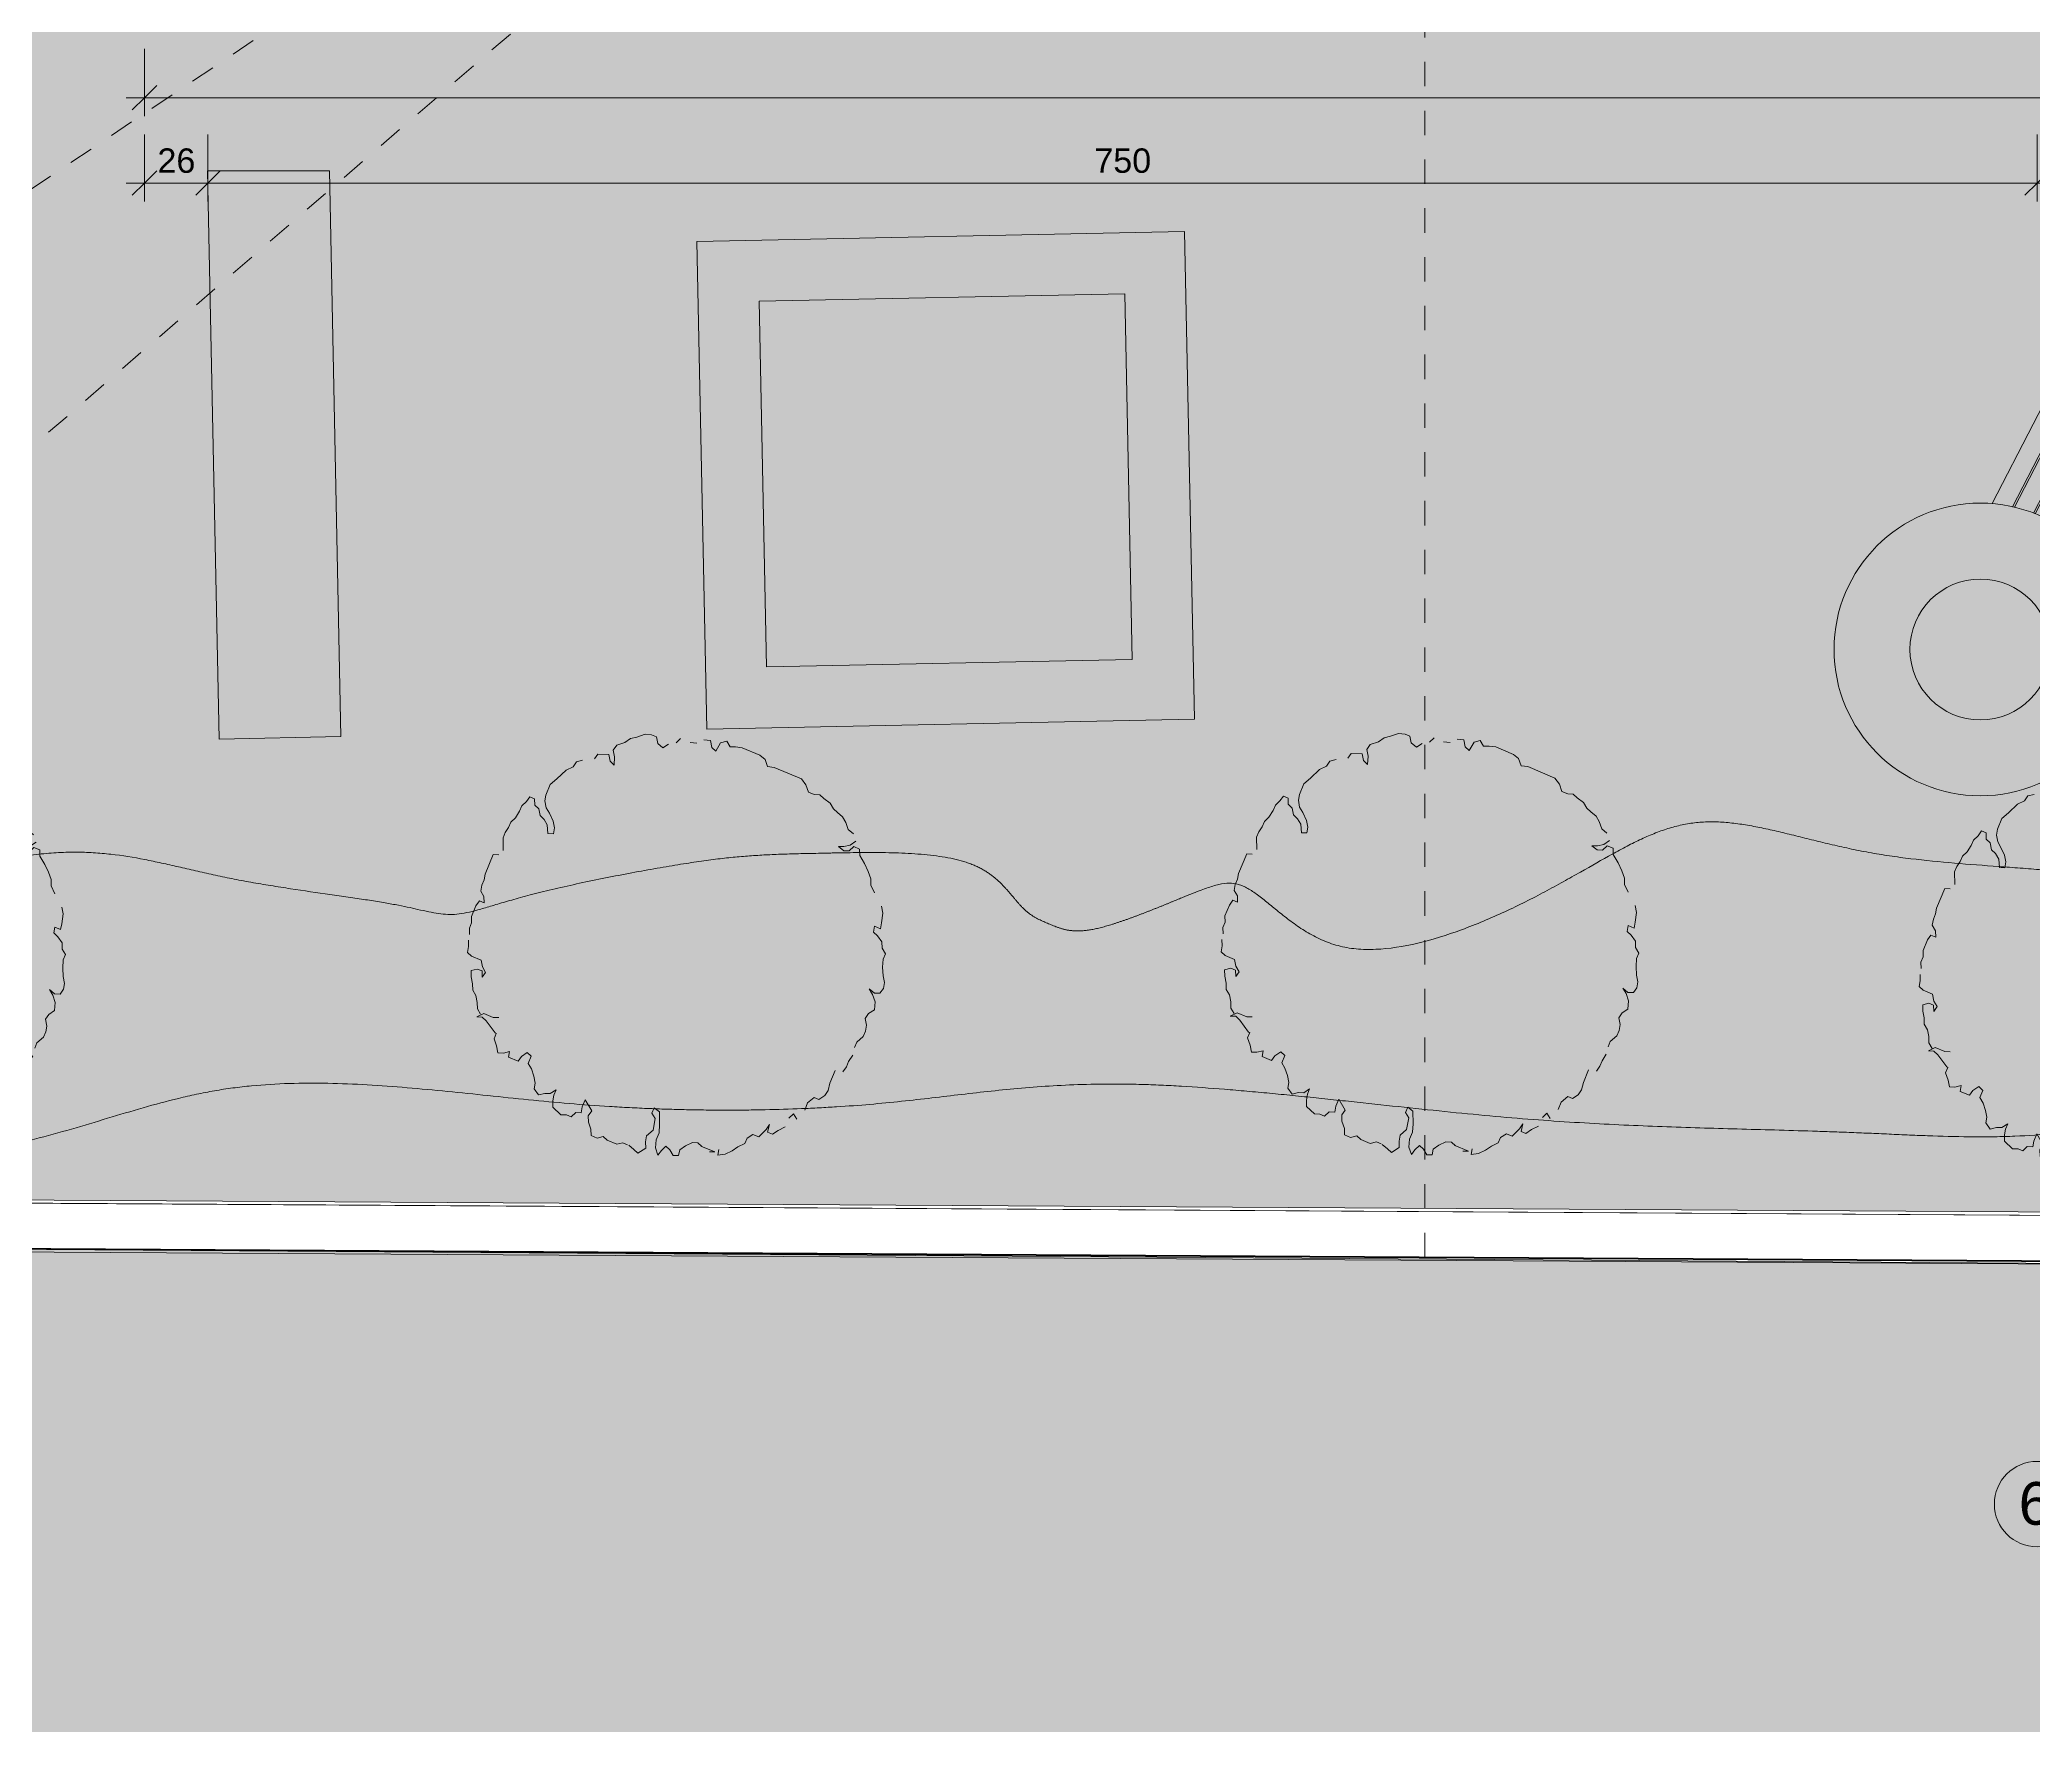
# Model space of a CAD drawing. Header units: metres. Extents: x -2.6 to 53.4, y 58.8 to 100.4.
# Drawn here: x 7.23 to 15.4, y 58.84 to 65.78 of the extents above; entities that cross this region are included whole.
import ezdxf

# ---------------------------------------------------------------- set-up
doc = ezdxf.new("R2010")
doc.units = ezdxf.units.M
doc.linetypes.add('Verdeckt', pattern=[0.003, 0.002, -0.001])
doc.linetypes.add('Verdeckt Unten', pattern=[0.005, 0.003, -0.002])
for name, color, linetype, lineweight in [('A-DETL-GENF', 92, 'Continuous', 13), ('A-DETL-GENF_', 92, 'Continuous', 13), ('A-DETL-HDLN', 90, 'Verdeckt', 5), ('A_2D', 7, 'Continuous', 13), ('A_Baeume', 92, 'Continuous', 13), ('A_Bemassung-50_', 4, 'Continuous', 9), ('A_Bemassung_', 4, 'Continuous', 9), ('A_Beschriftung_', 7, 'Continuous', 9), ('A_Decken', 8, 'Continuous', 13), ('A_Grundstuecksgrenze', 5, 'Continuous', 70), ('A_Moebel', 6, 'Continuous', 13), ('A_Raeume_', 7, 'Continuous', 5), ('A_Waende', 7, 'Continuous', 13)]:
    doc.layers.add(name, color=color, linetype=linetype, lineweight=lineweight)
doc.styles.add('Arial_1', font='arial.ttf', dxfattribs={"height": 0.175})
doc.styles.add('Arial_5', font='arial.ttf', dxfattribs={"height": 0.1})
doc.dimstyles.new('WGA-Bemaßung', dxfattribs={"dimscale": 0.3048, "dimtxt": 0.102026, "dimasz": 0.328084, "dimexe": 0.246063, "dimexo": 0.0625, "dimgap": 0.04101, "dimtad": 1, "dimdec": 1, "dimlfac": 100, "dimrnd": 0.5, "dimdsep": 46, "dimtxsty": 'Arial_5', "dimblk1": 'OBLIQUE', "dimblk2": 'OBLIQUE', "dimsah": 1, "dimcen": 0.09, "dimdle": 0.246063, "dimazin": 2, "dimtfac": 1, "dimtdec": 4, "dimtix": 1, "dimtmove": 0, "dimatfit": 3, "dimfxl": 0.656168, "dimfxlon": 1, "dimtvp": 1, "dimtolj": 1, "dimtzin": 0, "dimarcsym": 2})

# ---------------------------------------------------------------- blocks, each defined once
blk = doc.blocks.new('Bepf_Baum - Japanischer Ahorn - 3_0 Meter-V11-263_PP_00EG_BT1')
at = {"layer": 'A_Baeume'}
for p, q in [((-0.2476, 0.8226), (-0.2213, 0.8305)), ((-0.2213, 0.8305), (-0.2056, 0.8068)), ((-0.1845, 0.7989), (-0.1793, 0.8384)), ((-0.1793, 0.8384), (-0.1582, 0.8542)), ((-0.1582, 0.8542), (-0.1372, 0.8384)), ((-0.1372, 0.8384), (-0.1162, 0.8463)), ((-0.1162, 0.8463), (-0.0899, 0.8542)), ((-0.0899, 0.8542), (-0.011, 0.8542)), ((-0.011, 0.8542), (0.0152, 0.8463)), ((0.0152, 0.8463), (0.0363, 0.8226)), ((0.0363, 0.8226), (0.0626, 0.8305)), ((0.0626, 0.8305), (0.1835, 0.8305)), ((0.1835, 0.8305), (0.2098, 0.8147)), ((-0.5052, 0.7278), (-0.4789, 0.7515)), ((-0.4789, 0.7515), (-0.4527, 0.7594)), ((-0.4527, 0.7594), (-0.4316, 0.7594)), ((-0.4316, 0.7594), (-0.4159, 0.7357)), ((-0.4159, 0.7357), (-0.3896, 0.7278)), ((-0.3896, 0.7278), (-0.3738, 0.7515)), ((-0.3475, 0.7673), (-0.337, 0.791)), ((-0.2949, 0.791), (-0.2687, 0.7989)), ((-0.2056, 0.8068), (-0.1845, 0.7989)), ((0.2098, 0.8147), (0.2308, 0.791)), ((0.2308, 0.791), (0.2571, 0.791)), ((0.2571, 0.791), (0.2781, 0.7989)), ((0.2781, 0.7989), (0.2991, 0.791)), ((0.2991, 0.791), (0.3307, 0.7831)), ((0.3307, 0.7831), (0.3517, 0.7673)), ((0.3517, 0.7673), (0.3727, 0.7594)), ((0.3727, 0.7594), (0.399, 0.7515)), ((0.399, 0.7515), (0.4201, 0.7357)), ((0.4201, 0.7357), (0.4411, 0.712)), ((-0.5736, 0.6409), (-0.5683, 0.6646)), ((-0.5683, 0.6646), (-0.542, 0.6883)), ((-0.5683, 0.6646), (-0.542, 0.6883)), ((-0.542, 0.6883), (-0.5263, 0.712)), ((-0.5263, 0.712), (-0.5052, 0.7278)), ((0.4411, 0.712), (0.4674, 0.7041)), ((0.4726, 0.6567), (0.4516, 0.6409)), ((0.4884, 0.6804), (0.4726, 0.6567)), ((0.4779, 0.633), (0.4884, 0.6567)), ((0.4884, 0.6567), (0.5147, 0.6567)), ((0.5147, 0.6567), (0.5252, 0.633)), ((-0.6314, 0.5777), (-0.6262, 0.6014)), ((-0.6262, 0.6014), (-0.5841, 0.6172)), ((-0.5841, 0.6172), (-0.5683, 0.5935)), ((-0.5578, 0.6172), (-0.5736, 0.6409)), ((-0.5683, 0.5935), (-0.5473, 0.5856)), ((-0.5473, 0.5856), (-0.5578, 0.6172)), ((0.4516, 0.6409), (0.4306, 0.633)), ((0.4306, 0.633), (0.4569, 0.6251)), ((0.4569, 0.6251), (0.4779, 0.633)), ((0.5252, 0.633), (0.5568, 0.6093)), ((0.5568, 0.6093), (0.583, 0.5856)), ((0.583, 0.5856), (0.6041, 0.5619)), ((-0.7418, 0.4434), (-0.7208, 0.4908)), ((-0.7208, 0.4908), (-0.6998, 0.5145)), ((-0.6998, 0.5145), (-0.6945, 0.5382)), ((-0.6945, 0.5382), (-0.6735, 0.554)), ((0.6041, 0.5619), (0.6146, 0.5382)), ((0.6146, 0.5382), (0.6409, 0.5145)), ((-0.7576, 0.4118), (-0.7418, 0.4434)), ((-0.7576, 0.3644), (-0.7576, 0.4118)), ((0.6882, 0.475), (0.704, 0.4513)), ((0.704, 0.4513), (0.7145, 0.4118)), ((0.7145, 0.4118), (0.7197, 0.3881)), ((-0.8207, 0.3091), (-0.8154, 0.3328)), ((-0.8154, 0.3328), (-0.7944, 0.3328)), ((-0.7944, 0.3328), (-0.7839, 0.3091)), ((-0.7523, 0.3407), (-0.7576, 0.3644)), ((-0.7366, 0.317), (-0.7523, 0.3407)), ((0.6934, 0.3881), (0.6987, 0.3644)), ((0.7197, 0.3881), (0.6934, 0.3881)), ((0.6987, 0.3644), (0.7197, 0.3565)), ((0.7197, 0.3565), (0.746, 0.3407)), ((0.746, 0.3407), (0.7565, 0.317)), ((-0.8365, 0.2301), (-0.8312, 0.2617)), ((-0.8312, 0.2854), (-0.8207, 0.3091)), ((-0.8312, 0.2617), (-0.8312, 0.2854)), ((-0.7839, 0.3091), (-0.7628, 0.3012)), ((-0.7628, 0.3012), (-0.7471, 0.2775)), ((-0.7471, 0.2775), (-0.726, 0.2696)), ((-0.7155, 0.3012), (-0.7366, 0.317)), ((-0.726, 0.2696), (-0.705, 0.2538)), ((-0.6892, 0.2775), (-0.7155, 0.3012)), ((-0.705, 0.2538), (-0.6892, 0.2222)), ((-0.6735, 0.2538), (-0.6892, 0.2775)), ((-0.6682, 0.2301), (-0.6735, 0.2538)), ((0.7565, 0.317), (0.7776, 0.3012)), ((0.7776, 0.3012), (0.7776, 0.2775)), ((0.7776, 0.2775), (0.7881, 0.2459)), ((0.7881, 0.2459), (0.8039, 0.2143)), ((-0.8522, 0.159), (-0.847, 0.1827)), ((-0.847, 0.2064), (-0.8365, 0.2301)), ((-0.847, 0.1827), (-0.847, 0.2064)), ((-0.6892, 0.2222), (-0.6682, 0.2301)), ((0.8039, 0.2143), (0.8196, 0.1906)), ((0.8196, 0.1906), (0.8249, 0.1669)), ((0.8249, 0.1669), (0.8196, 0.1432)), ((-0.8522, 0.1353), (-0.8522, 0.159)), ((-0.8312, 0.0879), (-0.8522, 0.1353)), ((0.7723, 0.1432), (0.7933, 0.1274)), ((0.7986, 0.1353), (0.7723, 0.1432)), ((0.7933, 0.1274), (0.8144, 0.1037)), ((0.8196, 0.1432), (0.7986, 0.1353)), ((0.8144, 0.1037), (0.8249, 0.0721)), ((-0.8627, 0.0563), (-0.8417, 0.0642)), ((-0.8627, -0.0306), (-0.8627, 0.0563)), ((0.8091, 0.0484), (0.8039, 0.0247)), ((0.8039, 0.0247), (0.8196, 0.001)), ((0.8249, 0.0721), (0.8091, 0.0484)), ((0.8196, 0.001), (0.8249, -0.0227)), ((-0.8575, -0.0543), (-0.8627, -0.0306)), ((-0.8575, -0.078), (-0.8575, -0.0543)), ((-0.8522, -0.1017), (-0.8575, -0.078)), ((0.8249, -0.0464), (0.8091, -0.078)), ((0.8091, -0.078), (0.8091, -0.1017)), ((0.8249, -0.0227), (0.8249, -0.0464)), ((-0.8312, -0.1175), (-0.8522, -0.1017)), ((-0.847, -0.1649), (-0.8417, -0.1412)), ((-0.8417, -0.1412), (-0.8207, -0.1412)), ((-0.8207, -0.1412), (-0.8312, -0.1175)), ((0.8144, -0.1333), (0.8091, -0.1649)), ((-0.847, -0.2123), (-0.847, -0.1649)), ((-0.8365, -0.236), (-0.847, -0.2123)), ((-0.8365, -0.2597), (-0.8365, -0.236)), ((0.7723, -0.2202), (0.7723, -0.2755)), ((0.8091, -0.1886), (0.8039, -0.2123)), ((0.8091, -0.1649), (0.8091, -0.1886)), ((-0.8259, -0.2834), (-0.8365, -0.2597)), ((-0.8102, -0.3308), (-0.8207, -0.3071)), ((0.7723, -0.2755), (0.7776, -0.3071)), ((0.7776, -0.3071), (0.7723, -0.3308)), ((-0.8049, -0.3545), (-0.8102, -0.3308)), ((-0.7839, -0.3624), (-0.8049, -0.3545)), ((-0.7418, -0.3624), (-0.7839, -0.3624)), ((-0.7628, -0.4177), (-0.7418, -0.4019)), ((-0.726, -0.3861), (-0.7418, -0.3624)), ((-0.7418, -0.4019), (-0.7208, -0.4019)), ((-0.705, -0.4019), (-0.726, -0.3861)), ((-0.7208, -0.4019), (-0.7103, -0.4256)), ((-0.7103, -0.4256), (-0.705, -0.4019)), ((0.7355, -0.3545), (0.7197, -0.3861)), ((0.7197, -0.3861), (0.7197, -0.4177)), ((0.7565, -0.3545), (0.7355, -0.3545)), ((0.7723, -0.3308), (0.7565, -0.3545)), ((-0.7523, -0.4414), (-0.7628, -0.4177)), ((-0.7366, -0.4651), (-0.7523, -0.4414)), ((-0.726, -0.4888), (-0.7366, -0.4651)), ((-0.705, -0.5046), (-0.726, -0.4888)), ((0.6829, -0.4493), (0.6724, -0.473)), ((0.704, -0.4651), (0.6829, -0.4493)), ((-0.6892, -0.5283), (-0.705, -0.5046)), ((-0.6787, -0.552), (-0.6892, -0.5283)), ((-0.6577, -0.5678), (-0.6787, -0.552)), ((-0.6682, -0.5836), (-0.6472, -0.5599)), ((-0.6472, -0.5599), (-0.6051, -0.5599)), ((-0.6051, -0.5599), (-0.5841, -0.552)), ((0.6041, -0.552), (0.5883, -0.5915)), ((0.6093, -0.5283), (0.6041, -0.552)), ((0.6146, -0.5599), (0.6093, -0.5283)), ((0.6356, -0.5599), (0.6146, -0.5599)), ((0.6514, -0.5362), (0.6356, -0.5599)), ((0.6724, -0.5125), (0.6514, -0.5362)), ((-0.6472, -0.5757), (-0.6682, -0.5836)), ((-0.6262, -0.5836), (-0.6472, -0.5757)), ((-0.5736, -0.6152), (-0.6262, -0.5836)), ((-0.5683, -0.6152), (-0.5736, -0.6152)), ((-0.5683, -0.6389), (-0.5683, -0.6152)), ((-0.5473, -0.6626), (-0.5683, -0.6389)), ((-0.4211, -0.6389), (-0.4369, -0.6626)), ((-0.4001, -0.6468), (-0.4211, -0.6389)), ((-0.4001, -0.6784), (-0.4001, -0.6468)), ((0.1467, -0.6468), (0.1467, -0.6705)), ((0.173, -0.6547), (0.1467, -0.6468)), ((0.5462, -0.6389), (0.5252, -0.6626)), ((0.562, -0.5915), (0.5462, -0.6152)), ((0.5462, -0.6152), (0.5462, -0.6389)), ((0.5883, -0.5915), (0.562, -0.5915)), ((-0.5315, -0.6863), (-0.5473, -0.6626)), ((-0.5105, -0.6784), (-0.5315, -0.6863)), ((-0.4895, -0.6626), (-0.5105, -0.6784)), ((-0.4842, -0.6863), (-0.4895, -0.6626)), ((-0.4421, -0.6863), (-0.4842, -0.6863)), ((-0.4369, -0.6626), (-0.4421, -0.6863)), ((-0.3791, -0.6942), (-0.4001, -0.6784)), ((-0.358, -0.7179), (-0.3791, -0.6942)), ((-0.3423, -0.7416), (-0.358, -0.7179)), ((-0.2529, -0.7337), (-0.2687, -0.7574)), ((-0.2529, -0.7574), (-0.2529, -0.7337)), ((-0.1267, -0.7258), (-0.1267, -0.7574)), ((-0.0846, -0.7574), (-0.1267, -0.7258)), ((0.1467, -0.6705), (0.1677, -0.6863)), ((0.1782, -0.7337), (0.1625, -0.7653)), ((0.1677, -0.6863), (0.1782, -0.7337)), ((0.194, -0.7021), (0.173, -0.6547)), ((0.2045, -0.7337), (0.194, -0.7021)), ((0.2045, -0.7653), (0.2045, -0.7337)), ((0.3465, -0.7179), (0.3254, -0.7416)), ((0.3675, -0.71), (0.3465, -0.7179)), ((0.3885, -0.7179), (0.3675, -0.71)), ((0.3833, -0.7179), (0.4464, -0.7179)), ((0.4464, -0.7179), (0.4253, -0.7258)), ((0.4621, -0.7258), (0.4569, -0.7021)), ((0.4884, -0.71), (0.4621, -0.7258)), ((0.5094, -0.6863), (0.4884, -0.71)), ((0.5252, -0.6626), (0.5094, -0.6863)), ((-0.337, -0.7653), (-0.3423, -0.7416)), ((-0.3107, -0.7811), (-0.337, -0.7653)), ((-0.2897, -0.7653), (-0.3107, -0.7811)), ((-0.2687, -0.7574), (-0.2897, -0.7653)), ((-0.2476, -0.7811), (-0.2529, -0.7574)), ((-0.2371, -0.8048), (-0.2476, -0.7811)), ((-0.1951, -0.8206), (-0.2371, -0.8048)), ((-0.174, -0.8127), (-0.1951, -0.8206)), ((-0.153, -0.8127), (-0.174, -0.8127)), ((-0.1425, -0.789), (-0.153, -0.8127)), ((-0.1214, -0.7811), (-0.1425, -0.789)), ((-0.1267, -0.7574), (-0.1214, -0.7811)), ((-0.0899, -0.7811), (-0.0846, -0.7574)), ((-0.0794, -0.8048), (-0.0899, -0.7811)), ((-0.0584, -0.8285), (-0.0794, -0.8048)), ((0.1782, -0.8127), (0.1572, -0.8443)), ((0.1625, -0.7653), (0.1677, -0.789)), ((0.1677, -0.789), (0.1782, -0.8127)), ((0.215, -0.7969), (0.2045, -0.7653)), ((0.2361, -0.8206), (0.215, -0.7969)), ((0.2413, -0.7969), (0.2361, -0.8206)), ((0.2518, -0.7732), (0.2413, -0.7969)), ((0.2729, -0.7811), (0.2518, -0.7732)), ((0.2939, -0.7969), (0.2729, -0.7811)), ((0.3149, -0.789), (0.2939, -0.7969)), ((0.3254, -0.7416), (0.3097, -0.7653)), ((0.3097, -0.7653), (0.3149, -0.789)), ((-0.0478, -0.8522), (-0.0584, -0.8285)), ((-0.0216, -0.8522), (-0.0478, -0.8522)), ((-0.0005, -0.8364), (-0.0216, -0.8522)), ((0.0205, -0.8443), (-0.0005, -0.8364)), ((0.0626, -0.8443), (0.0205, -0.8443)), ((0.0836, -0.8285), (0.0626, -0.8443)), ((0.1046, -0.8285), (0.0836, -0.8285)), ((0.1362, -0.8364), (0.1099, -0.8285)), ((0.1572, -0.8443), (0.1362, -0.8364))]:
    blk.add_line(p, q, dxfattribs=at)
blk = doc.blocks.new('Auss_Sitgruppe_3_Blumenständer - 3_4 x 3_2 m-4417684-263_PP_00EG_BT1')
at = {"layer": 'A-DETL-GENF'}
for p, q in [((-0.6178, 1.3987), (0.6178, 1.3987)), ((-0.5811, 1.3187), (0.5811, 1.3187)), ((0.5782, 1.3107), (-0.5782, 1.3107)), ((-0.5558, 1.2307), (0.5558, 1.2307)), ((0.5542, 1.2227), (-0.5542, 1.2227)), ((-0.5444, 1.1427), (0.5444, 1.1427)), ((0.544, 1.1347), (-0.544, 1.1347)), ((0.5467, 1.0467), (-0.5467, 1.0467)), ((-0.5459, 1.0547), (0.5459, 1.0547)), ((-0.5627, 0.9587), (0.5627, 0.9587)), ((-0.5607, 0.9667), (0.5607, 0.9667)), ((-0.5896, 0.8787), (0.5896, 0.8787)), ((-0.1028, -0.2783), (-0.6455, 0.7747)), ((0.6455, 0.7747), (0.1028, -0.2783)), ((-0.1904, -0.3005), (-0.7056, 0.6992)), ((-0.6998, 0.7055), (-0.1827, -0.2979)), ((0.1827, -0.2979), (0.6998, 0.7055)), ((0.7056, 0.6992), (0.1904, -0.3005)), ((-0.3473, -0.3802), (-0.8464, 0.5882)), ((-0.8394, 0.5922), (-0.3407, -0.3756)), ((-0.2719, -0.3346), (-0.7728, 0.6376)), ((-0.7665, 0.6427), (-0.2647, -0.331)), ((0.2647, -0.331), (0.7665, 0.6427)), ((0.7728, 0.6376), (0.2719, -0.3346)), ((0.3407, -0.3756), (0.8394, 0.5922)), ((0.8464, 0.5882), (0.3473, -0.3802)), ((-0.5291, -0.5864), (-1.0948, 0.5114)), ((-0.4792, -0.5084), (-1.0114, 0.5242)), ((-1.0033, 0.526), (-0.4739, -0.5014)), ((-0.4167, -0.4377), (-0.9258, 0.5503)), ((-0.9184, 0.5533), (-0.4107, -0.432)), ((0.4107, -0.432), (0.9184, 0.5533)), ((0.9258, 0.5503), (0.4167, -0.4377)), ((0.4739, -0.5014), (1.0033, 0.526)), ((1.0114, 0.5242), (0.4792, -0.5084)), ((1.0948, 0.5114), (0.5291, -0.5864))]:
    blk.add_line(p, q, dxfattribs=at)
for centre, radius in [((-1.1434, 1.1094), 0.6), ((1.1434, 1.1094), 0.6), ((-1.1434, 1.1094), 0.2888), ((1.1434, 1.1094), 0.2888), ((0, -0.8694), 0.6), ((0, -0.8694), 0.2888)]:
    blk.add_circle(centre, radius, dxfattribs=at)
blk = doc.blocks.new('Möbel 1 - Möbel 1-4571264-263_PP_00EG_BT1')
at = {"layer": 'A_Moebel', "color": 8}
for p, q in [((8.4214, 65.2396), (7.9213, 65.2396)), ((7.9213, 65.2396), (7.9684, 62.9103)), ((7.9684, 62.9103), (7.9213, 65.2396)), ((7.9213, 65.2396), (8.4214, 65.2396)), ((8.4683, 62.9205), (8.4214, 65.2396)), ((8.4214, 65.2396), (8.4683, 62.9205)), ((7.9684, 62.9103), (8.4683, 62.9205)), ((8.4683, 62.9205), (7.9684, 62.9103))]:
    blk.add_line(p, q, dxfattribs=at)
blk = doc.blocks.new('Family - ___-3180367-263_PP_00EG_BT1')
at = {"layer": 'A_Grundstuecksgrenze'}
blk.add_line((3.6279, 60.8418), (34.7209, 60.655), dxfattribs=at)
blk = doc.blocks.new('Raster - BS_Achse-112124-263_PP_00EG_BT1')
at = {"layer": 'A_Beschriftung_'}
blk.add_circle((0, 0), 0.0035, dxfattribs=at)
blk = doc.blocks.new('DIMBLOCK48-263_PP_00EG_BT1')
at = {"layer": 'A_Bemassung-50_', "transparency": 16777216}
for p, q in [((7.6627, 65.1891), (7.6627, 65.3891)), ((7.9227, 65.1891), (7.9227, 65.3891)), ((7.5877, 65.1891), (7.9227, 65.1891)), ((7.6627, 65.1891), (7.6627, 65.1141)), ((7.9227, 65.1891), (7.9227, 65.1141))]:
    blk.add_line(p, q, dxfattribs=at)
at = {"layer": 'A_Bemassung-50_', "lineweight": 35, "transparency": 16777216}
for p, q in [((7.6627, 65.1891), (7.7127, 65.2391)), ((7.9227, 65.1891), (7.9727, 65.2391)), ((7.6627, 65.1891), (7.6127, 65.1391)), ((7.9227, 65.1891), (7.8727, 65.1391))]:
    blk.add_line(p, q, dxfattribs=at)
at = {"layer": 'A_Bemassung-50_', "color": 0, "transparency": 16777216, "insert": (7.7158, 65.3314), "char_height": 0.1, "width": 0.184588, "attachment_point": 1, "line_spacing_factor": 0.941778, "style": 'Arial_5'}
blk.add_mtext('26', dxfattribs=at)
blk = doc.blocks.new('_Oblique')
at = {"color": 0, "linetype": 'ByBlock', "lineweight": -2}
blk.add_line((-0.5, -0.5), (0.5, 0.5), dxfattribs=at)
blk = doc.blocks.new('DIMBLOCK49-263_PP_00EG_BT1')
at = {"layer": 'A_Bemassung-50_', "transparency": 16777216}
for p, q in [((7.9227, 65.1891), (7.9227, 65.3891)), ((15.4227, 65.1891), (15.4227, 65.3891)), ((7.9227, 65.1891), (15.4227, 65.1891)), ((7.9227, 65.1891), (7.9227, 65.1141)), ((15.4227, 65.1891), (15.4227, 65.1141))]:
    blk.add_line(p, q, dxfattribs=at)
at = {"layer": 'A_Bemassung-50_', "lineweight": 35, "transparency": 16777216}
for p, q in [((7.9227, 65.1891), (7.9727, 65.2391)), ((15.4227, 65.1891), (15.4727, 65.2391)), ((7.9227, 65.1891), (7.8727, 65.1391)), ((15.4227, 65.1891), (15.3727, 65.1391))]:
    blk.add_line(p, q, dxfattribs=at)
at = {"layer": 'A_Bemassung-50_', "color": 0, "transparency": 16777216, "insert": (11.5573, 65.3314), "char_height": 0.1, "width": 0.276883, "attachment_point": 1, "line_spacing_factor": 0.941778, "style": 'Arial_5'}
blk.add_mtext('750', dxfattribs=at)
blk = doc.blocks.new('DIMBLOCK50-263_PP_00EG_BT1')
at = {"layer": 'A_Bemassung-50_', "transparency": 16777216}
for p, q in [((15.4227, 65.1891), (15.4227, 65.3891)), ((18.1752, 65.1891), (18.1752, 65.3891)), ((15.4227, 65.1891), (18.1752, 65.1891)), ((15.4227, 65.1891), (15.4227, 65.1141)), ((18.1752, 65.1891), (18.1752, 65.1141))]:
    blk.add_line(p, q, dxfattribs=at)
at = {"layer": 'A_Bemassung-50_', "lineweight": 35, "transparency": 16777216}
for p, q in [((15.4227, 65.1891), (15.4727, 65.2391)), ((18.1752, 65.1891), (18.2252, 65.2391)), ((15.4227, 65.1891), (15.3727, 65.1391)), ((18.1752, 65.1891), (18.1252, 65.1391))]:
    blk.add_line(p, q, dxfattribs=at)
at = {"layer": 'A_Bemassung-50_', "color": 0, "transparency": 16777216, "insert": (16.6255, 65.3314), "char_height": 0.1, "width": 0.416266, "attachment_point": 1, "line_spacing_factor": 0.941778, "style": 'Arial_5'}
blk.add_mtext('275,5', dxfattribs=at)
blk = doc.blocks.new('DIMBLOCK59-263_PP_00EG_BT1')
at = {"layer": 'A_Bemassung-50_', "transparency": 16777216}
for p, q in [((7.6627, 65.5391), (7.6627, 65.7391)), ((42.6627, 65.5391), (42.6627, 65.7391)), ((7.5877, 65.5391), (42.7377, 65.5391)), ((7.6627, 65.5391), (7.6627, 65.4641)), ((42.6627, 65.5391), (42.6627, 65.4641))]:
    blk.add_line(p, q, dxfattribs=at)
at = {"layer": 'A_Bemassung-50_', "lineweight": 35, "transparency": 16777216}
for p, q in [((7.6627, 65.5391), (7.6127, 65.4891)), ((7.6627, 65.5391), (7.7127, 65.5891)), ((42.6627, 65.5391), (42.6127, 65.4891)), ((42.6627, 65.5391), (42.7127, 65.5891))]:
    blk.add_line(p, q, dxfattribs=at)
at = {"layer": 'A_Bemassung-50_', "color": 0, "transparency": 16777216, "insert": (25.0088, 65.6814), "char_height": 0.1, "width": 0.369177, "attachment_point": 1, "line_spacing_factor": 0.941778, "style": 'Arial_5'}
blk.add_mtext('3500', dxfattribs=at)

msp = doc.modelspace()

# ---------------------------------------------------------------- hatches: boundary and pattern name
at = {"layer": 'A-DETL-GENF_', "lineweight": 5}
h = msp.add_hatch(dxfattribs=at)
h.set_pattern_fill('FP_190', color=55, style=0, pattern_type=2)
h.set_pattern_definition([(90, (0, 0), (-0.17961, 0.17961), [0.04762, -0.31159]), (45, (0, 0), (-0.1796051, 0.1796051), [0.04763, -0.20638]), (135, (0, 0), (-0.1796051, -0.1796051), [0.04763, -0.20638])])
h.paths.add_polyline_path([(34.7107, 60.855), (52.384, 61.2128), (52.1571, 72.4222), (52.1451, 72.1393), (52.121, 71.8571), (52.0848, 71.5763), (52.0367, 71.2973), (51.9766, 71.0206), (51.9047, 70.7467), (51.8211, 70.4761), (51.726, 70.2094), (51.6148, 69.9366), (51.5019, 69.6894), (51.4638, 69.6145), (51.623, 61.7473), (42.6165, 61.565), (42.6165, 64.5224), (44.4165, 64.5224), (44.4165, 66.3224), (45.3057, 66.3224), (45.2894, 67.2448), (4.08, 67.2448), (4.0798, 63.3276), (4.1212, 63.3272), (4.1212, 63.1651), (4.0798, 63.1651), (4.0798, 63.1451), (4.1212, 63.1451), (4.1212, 63.1272), (4.0798, 63.1272), (4.0798, 63.0653), (-0.8892, 63.0653), (-0.8892, 61.0725), (4.1981, 61.0384), (34.7107, 60.855)])
h.paths.add_polyline_path([(29.0332, 61.4364), (29.0332, 61.6364), (29.2332, 61.6364), (29.0582, 61.6114), (29.0426, 61.5023)])
h.paths.add_polyline_path([(17.1332, 61.5023), (17.1332, 61.7023), (17.3332, 61.7023), (17.1582, 61.6773), (17.1503, 61.6218)])
h.paths.add_polyline_path([(4.8332, 61.5762), (4.8332, 61.7762), (5.0332, 61.7762), (4.8582, 61.7512), (4.8396, 61.6206)])
h.paths.add_polyline_path([(41.62, 62.1154), (41.62, 62.3154), (41.82, 62.3154), (41.645, 62.2904)])
h.paths.add_polyline_path([(41.0642, 62.3645), (41.0141, 62.365), (40.9657, 62.3779), (40.922, 62.4025), (40.8858, 62.4371), (40.8593, 62.4797), (40.8443, 62.5275), (40.8416, 62.5775), (40.8514, 62.6267), (40.8731, 62.6718), (40.9054, 62.7102), (40.9462, 62.7393), (40.9929, 62.7573), (41.0015, 63.6436), (40.8515, 63.6451), (40.853, 63.7951), (41.003, 63.7936), (41.0115, 64.6799), (40.9652, 64.6989), (40.9249, 64.7288), (40.8934, 64.7677), (40.8726, 64.8133), (40.8637, 64.8626), (40.8674, 64.9126), (40.8833, 64.9601), (40.9106, 65.0021), (40.9475, 65.0361), (40.9916, 65.0598), (41.0403, 65.0717), (41.0904, 65.0713), (41.1388, 65.0583), (41.1825, 65.0338), (41.2187, 64.9991), (41.2452, 64.9566), (41.2602, 64.9088), (41.2629, 64.8587), (41.2531, 64.8096), (41.2313, 64.7645), (41.1991, 64.7261), (41.1583, 64.697), (41.1115, 64.679), (41.103, 63.7927), (41.2529, 63.7912), (41.2515, 63.6412), (41.1015, 63.6427), (41.0929, 62.7564), (41.1393, 62.7374), (41.1795, 62.7075), (41.211, 62.6685), (41.2319, 62.623), (41.2408, 62.5737), (41.2371, 62.5237), (41.2211, 62.4762), (41.1938, 62.4342), (41.157, 62.4002), (41.1128, 62.3765), (41.0661, 62.365)])
at = {"layer": 'A-DETL-GENF_'}
h = msp.add_hatch(color=253, dxfattribs=at)
h.paths.add_polyline_path([(-0.8892, 58.839), (34.9031, 58.839), (34.9031, 60.6296), (-0.8892, 60.8725), (-0.8892, 59.0296)])
h.paths.add_polyline_path([(4.6979, 60.7319), (4.7879, 60.8219), (4.8779, 60.7319)])

# ---------------------------------------------------------------- linework, layer by layer
at = {"layer": 'A-DETL-HDLN'}
msp.add_line((12.9121, 60.786), (12.9121, 67.226), dxfattribs=at)
at = {"layer": 'A_2D'}
for p, q in [((11.9271, 64.9909), (9.9275, 64.9504)), ((9.9275, 64.9504), (9.968, 62.9508)), ((11.9676, 62.9913), (11.9271, 64.9909)), ((10.1825, 64.7055), (11.6822, 64.7359)), ((10.2129, 63.2058), (10.1825, 64.7055)), ((11.6822, 64.7359), (11.7126, 63.2362)), ((11.7126, 63.2362), (10.2129, 63.2058)), ((9.968, 62.9508), (11.9676, 62.9913)), ((34.9031, 60.6296), (-0.8892, 60.8725))]:
    msp.add_line(p, q, dxfattribs=at)
at = {"layer": 'A_2D', "lineweight": 5}
msp.add_line((3.6291, 61.0418), (34.7107, 60.855), dxfattribs=at)
at = {"layer": 'A_2D'}
msp.add_open_spline([(5.7232, 62.2621), (5.7047, 62.2421), (5.6702, 62.2026), (5.6104, 62.1262), (5.5292, 61.9991), (5.4754, 61.8357), (5.4951, 61.668), (5.5838, 61.5273), (5.7262, 61.4128), (5.8769, 61.3381), (6.0089, 61.2902), (6.1119, 61.2602), (6.2167, 61.2358), (6.3217, 61.217), (6.4247, 61.2036), (6.524, 61.1955), (6.6197, 61.1922), (6.7122, 61.1934), (6.8016, 61.1985), (6.9171, 61.2102), (7.0552, 61.2327), (7.2127, 61.2689), (7.3642, 61.311), (7.5115, 61.3555), (7.6568, 61.3991), (7.7778, 61.4319), (7.8755, 61.4542), (7.9496, 61.4686), (8.0246, 61.4802), (8.1261, 61.4918), (8.2555, 61.4996), (8.4141, 61.5001), (8.6294, 61.4912), (8.8491, 61.4717), (9.0708, 61.4485), (9.2375, 61.4311), (9.404, 61.4154), (9.5422, 61.4052), (9.6383, 61.3998), (9.6929, 61.3971), (9.7337, 61.3953), (9.7744, 61.3938), (9.8149, 61.3925), (9.8553, 61.3913), (9.8954, 61.3904), (9.9353, 61.3897), (9.9883, 61.389), (10.0539, 61.3887), (10.1316, 61.3891), (10.2337, 61.3907), (10.3333, 61.3938), (10.4299, 61.3983), (10.5244, 61.4037), (10.6384, 61.4121), (10.7675, 61.4247), (10.8916, 61.4388), (11.013, 61.4533), (11.1344, 61.4672), (11.2582, 61.4796), (11.387, 61.4893), (11.5232, 61.4953), (11.645, 61.4965), (11.7357, 61.4948), (11.7893, 61.493), (11.844, 61.4908), (11.9424, 61.4856), (12.0605, 61.4771), (12.1826, 61.4667), (12.2604, 61.4596), (12.3233, 61.4535), (12.3708, 61.4488), (12.4185, 61.444), (12.4664, 61.439), (12.5145, 61.434), (12.5788, 61.4272), (12.6915, 61.4152), (12.8523, 61.3979), (13.0421, 61.3781), (13.226, 61.3606), (13.4008, 61.3467), (13.6237, 61.3323), (13.8346, 61.3228), (14.04, 61.316), (14.1929, 61.3117), (14.3463, 61.3075), (14.4759, 61.3037), (14.5814, 61.3002), (14.6617, 61.2972), (14.7433, 61.2939), (14.8264, 61.2901), (14.9105, 61.2863), (15.0235, 61.2819), (15.1369, 61.279), (15.2491, 61.2794), (15.3599, 61.2824), (15.4949, 61.2922), (15.6479, 61.3166), (15.7653, 61.3502), (15.8515, 61.3866), (15.9119, 61.4191), (15.9676, 61.457), (16.0185, 61.4995), (16.0569, 61.5381), (16.085, 61.5706), (16.1048, 61.5957), (16.1232, 61.6214), (16.1404, 61.6476), (16.1562, 61.6742), (16.1754, 61.7102), (16.2041, 61.774), (16.2307, 61.8659), (16.2385, 61.9716), (16.2236, 62.0509), (16.1983, 62.1064), (16.1644, 62.1571), (16.1181, 62.2006), (16.0601, 62.2378), (16.011, 62.2627), (15.9565, 62.2847), (15.8968, 62.304), (15.8321, 62.3209), (15.7626, 62.3354), (15.6885, 62.3477), (15.5838, 62.3615), (15.4715, 62.3721), (15.3544, 62.3811), (15.2351, 62.3898), (15.0836, 62.4009), (14.9337, 62.4155), (14.8175, 62.4308), (14.733, 62.4448), (14.6516, 62.4612), (14.5731, 62.4791), (14.4974, 62.4976), (14.4244, 62.5159), (14.3538, 62.5329), (14.2855, 62.5479), (14.2195, 62.56), (14.1555, 62.5682), (14.1037, 62.5711), (14.0631, 62.5706), (14.0331, 62.5687), (14.0035, 62.5652), (13.9742, 62.5601), (13.9452, 62.5534), (13.9163, 62.5454), (13.8875, 62.536), (13.8491, 62.5217), (13.8008, 62.5009), (13.7418, 62.4717), (13.6606, 62.428), (13.5746, 62.3783), (13.4808, 62.3253), (13.406, 62.2843), (13.3258, 62.2429), (13.2128, 62.1884), (13.0637, 62.1254), (12.8822, 62.0686), (12.7372, 62.0459), (12.6435, 62.0477), (12.5928, 62.0545), (12.5564, 62.0626), (12.5216, 62.0737), (12.4883, 62.0872), (12.4565, 62.1028), (12.4262, 62.1201), (12.3972, 62.1387), (12.3695, 62.1582), (12.343, 62.1782), (12.3177, 62.1982), (12.2934, 62.218), (12.2702, 62.237), (12.2479, 62.255), (12.2266, 62.2714), (12.206, 62.286), (12.1862, 62.2983), (12.1672, 62.3078), (12.1423, 62.3167), (12.1111, 62.3209), (12.0761, 62.3164), (12.044, 62.3079), (12.0084, 62.2963), (11.9719, 62.2822), (11.9354, 62.2674), (11.9162, 62.2595), (11.8991, 62.2525), (11.8848, 62.2467), (11.8739, 62.2422), (11.8627, 62.2376), (11.8513, 62.2329), (11.8396, 62.2281), (11.8277, 62.2233), (11.8157, 62.2185), (11.8036, 62.2136), (11.7912, 62.2087), (11.7789, 62.2039), (11.7665, 62.199), (11.7539, 62.1942), (11.7414, 62.1894), (11.7289, 62.1847), (11.7164, 62.18), (11.7039, 62.1755), (11.6914, 62.171), (11.6791, 62.1667), (11.6669, 62.1625), (11.6548, 62.1584), (11.6428, 62.1545), (11.6311, 62.1508), (11.6196, 62.1473), (11.6083, 62.1439), (11.5972, 62.1408), (11.5828, 62.137), (11.5656, 62.1328), (11.5462, 62.1289), (11.5283, 62.1261), (11.5115, 62.1243), (11.4986, 62.1235), (11.4887, 62.1234), (11.4816, 62.1235), (11.4747, 62.1238), (11.468, 62.1243), (11.4615, 62.1249), (11.4552, 62.1257), (11.4491, 62.1267), (11.4432, 62.1278), (11.4374, 62.1291), (11.4317, 62.1304), (11.4262, 62.1319), (11.4208, 62.1335), (11.4155, 62.1352), (11.4103, 62.1369), (11.4051, 62.1388), (11.3983, 62.1413), (11.39, 62.1447), (11.3799, 62.1487), (11.37, 62.153), (11.3599, 62.1572), (11.3498, 62.1616), (11.3397, 62.1661), (11.3297, 62.171), (11.3199, 62.1761), (11.3069, 62.1835), (11.2942, 62.1917), (11.2822, 62.2011), (11.2734, 62.2087), (11.2649, 62.217), (11.2565, 62.2257), (11.2482, 62.2348), (11.2399, 62.2443), (11.2316, 62.2542), (11.2231, 62.2642), (11.2144, 62.2745), (11.2055, 62.2849), (11.1962, 62.2954), (11.1865, 62.3059), (11.1763, 62.3164), (11.1655, 62.3267), (11.1542, 62.3369), (11.1421, 62.3469), (11.1292, 62.3565), (11.1156, 62.3658), (11.101, 62.3747), (11.0854, 62.3832), (11.0687, 62.391), (11.051, 62.3984), (11.032, 62.405), (11.0053, 62.413), (10.9691, 62.4215), (10.9067, 62.4322), (10.8217, 62.4407), (10.732, 62.4443), (10.6602, 62.4451), (10.607, 62.445), (10.5638, 62.4445), (10.5303, 62.4439), (10.5057, 62.4434), (10.482, 62.443), (10.4511, 62.4423), (10.4146, 62.4416), (10.3734, 62.4407), (10.3214, 62.4395), (10.2612, 62.4377), (10.1934, 62.4346), (10.1271, 62.4302), (10.0705, 62.425), (10.023, 62.4196), (9.9858, 62.415), (9.9467, 62.4097), (9.9053, 62.4037), (9.8613, 62.3968), (9.8142, 62.3891), (9.7647, 62.3806), (9.6961, 62.3684), (9.6069, 62.3516), (9.4988, 62.33), (9.4115, 62.3112), (9.3455, 62.2962), (9.2985, 62.285), (9.2545, 62.2739), (9.214, 62.2631), (9.1766, 62.2527), (9.1308, 62.2394), (9.0801, 62.2242), (9.0282, 62.209), (8.9831, 62.1978), (8.943, 62.1913), (8.9059, 62.1904), (8.8689, 62.1941), (8.8292, 62.2015), (8.787, 62.211), (8.7413, 62.2212), (8.7005, 62.2295), (8.6638, 62.2363), (8.6243, 62.243), (8.5701, 62.2516), (8.4989, 62.262), (8.3976, 62.2765), (8.2894, 62.2921), (8.1801, 62.3092), (8.0988, 62.3229), (8.0197, 62.3376), (7.9442, 62.3535), (7.8717, 62.37), (7.8013, 62.3864), (7.7322, 62.4021), (7.6408, 62.4212), (7.5489, 62.4363), (7.4533, 62.4448), (7.379, 62.4472), (7.3013, 62.445), (7.233, 62.4389), (7.176, 62.431), (7.1392, 62.4248), (7.109, 62.4191), (7.086, 62.4143), (7.0626, 62.4091), (7.039, 62.4036), (7.0149, 62.3977), (6.9907, 62.3916), (6.9664, 62.3852), (6.9418, 62.3786), (6.9173, 62.3721), (6.8927, 62.3653), (6.8683, 62.3586), (6.8439, 62.352), (6.8196, 62.3453), (6.7957, 62.339), (6.7719, 62.3327), (6.7485, 62.3268), (6.7255, 62.3212), (6.7028, 62.3159), (6.6808, 62.3111), (6.6592, 62.3066), (6.6383, 62.3028), (6.618, 62.2995), (6.5984, 62.2968), (6.5797, 62.2949), (6.5617, 62.2936), (6.5446, 62.2931), (6.5284, 62.2935), (6.5132, 62.2947), (6.4992, 62.297), (6.4861, 62.3001), (6.4742, 62.3044), (6.4636, 62.3098), (6.4542, 62.3163), (6.4435, 62.3267), (6.4375, 62.3363), (6.4344, 62.3436)], degree=3, knots=[0, 0, 0, 0, 0.001757, 0.003515, 0.00703, 0.01406, 0.02109, 0.02812, 0.035149, 0.042179, 0.045694, 0.049209, 0.052724, 0.056239, 0.059754, 0.063269, 0.066784, 0.070299, 0.073814, 0.077329, 0.084359, 0.091388, 0.098418, 0.105448, 0.112478, 0.119508, 0.123023, 0.126538, 0.130053, 0.133568, 0.140598, 0.147627, 0.154657, 0.168717, 0.175747, 0.182777, 0.189807, 0.196837, 0.200351, 0.202109, 0.203866, 0.205624, 0.207381, 0.209139, 0.210896, 0.212654, 0.214411, 0.217926, 0.221441, 0.224956, 0.231986, 0.235501, 0.239016, 0.246046, 0.253076, 0.260105, 0.267135, 0.274165, 0.281195, 0.288225, 0.295255, 0.302285, 0.3058, 0.307557, 0.309315, 0.31283, 0.319859, 0.323374, 0.326889, 0.328647, 0.330404, 0.332162, 0.333919, 0.335677, 0.337434, 0.340949, 0.347979, 0.355009, 0.362039, 0.369069, 0.376098, 0.390158, 0.397188, 0.404218, 0.411248, 0.418278, 0.421793, 0.425308, 0.428822, 0.432337, 0.435852, 0.439367, 0.446397, 0.449912, 0.453427, 0.460457, 0.467487, 0.474517, 0.478032, 0.481547, 0.485062, 0.488576, 0.492091, 0.493849, 0.495606, 0.497364, 0.499121, 0.500879, 0.502636, 0.506151, 0.513181, 0.520211, 0.527241, 0.530756, 0.534271, 0.541301, 0.544815, 0.54833, 0.551845, 0.55536, 0.558875, 0.56239, 0.565905, 0.56942, 0.57645, 0.579965, 0.58348, 0.59051, 0.59754, 0.601054, 0.604569, 0.608084, 0.611599, 0.615114, 0.618629, 0.622144, 0.625659, 0.629174, 0.632689, 0.636204, 0.637961, 0.639719, 0.641476, 0.643234, 0.644991, 0.646749, 0.648506, 0.650264, 0.653779, 0.657293, 0.660808, 0.667838, 0.671353, 0.674868, 0.678383, 0.681898, 0.688928, 0.695958, 0.702988, 0.706503, 0.70826, 0.710018, 0.711775, 0.713533, 0.71529, 0.717047, 0.718805, 0.720562, 0.72232, 0.724077, 0.725835, 0.727592, 0.72935, 0.731107, 0.732865, 0.734622, 0.73638, 0.738137, 0.741652, 0.745167, 0.746924, 0.748682, 0.752197, 0.753076, 0.753954, 0.754833, 0.755272, 0.755712, 0.756151, 0.756591, 0.75703, 0.757469, 0.757909, 0.758348, 0.758787, 0.759227, 0.759666, 0.760105, 0.760545, 0.760984, 0.761424, 0.761863, 0.762302, 0.762742, 0.763181, 0.76362, 0.76406, 0.764499, 0.764938, 0.765378, 0.765817, 0.766257, 0.767135, 0.768014, 0.768893, 0.769772, 0.77065, 0.77109, 0.771529, 0.771968, 0.772408, 0.772847, 0.773286, 0.773726, 0.774165, 0.774605, 0.775044, 0.775483, 0.775923, 0.776362, 0.776801, 0.777241, 0.77768, 0.778559, 0.779438, 0.780316, 0.781195, 0.782074, 0.782953, 0.783831, 0.78471, 0.785589, 0.787346, 0.788225, 0.789104, 0.789982, 0.790861, 0.79174, 0.792619, 0.793497, 0.794376, 0.795255, 0.796134, 0.797012, 0.797891, 0.79877, 0.799649, 0.800527, 0.801406, 0.802285, 0.803163, 0.804042, 0.804921, 0.8058, 0.806678, 0.807557, 0.808436, 0.810193, 0.811951, 0.815466, 0.818981, 0.820738, 0.822496, 0.824253, 0.825132, 0.826011, 0.826889, 0.827768, 0.829525, 0.831283, 0.83304, 0.836555, 0.84007, 0.843585, 0.8471, 0.848858, 0.850615, 0.852373, 0.85413, 0.855888, 0.857645, 0.859402, 0.86116, 0.864675, 0.86819, 0.871705, 0.873462, 0.87522, 0.876977, 0.878735, 0.880492, 0.88225, 0.885764, 0.889279, 0.892794, 0.896309, 0.899824, 0.903339, 0.906854, 0.910369, 0.91317, 0.915971, 0.917371, 0.918772, 0.921573, 0.924374, 0.927175, 0.932777, 0.935578, 0.938379, 0.94118, 0.943981, 0.946782, 0.949583, 0.952384, 0.955185, 0.960786, 0.963587, 0.966388, 0.969189, 0.97199, 0.973391, 0.974791, 0.975492, 0.976192, 0.976892, 0.977592, 0.978293, 0.978993, 0.979693, 0.980393, 0.981093, 0.981794, 0.982494, 0.983194, 0.983894, 0.984595, 0.985295, 0.985995, 0.986695, 0.987396, 0.988096, 0.988796, 0.989496, 0.990197, 0.990897, 0.991597, 0.992297, 0.992998, 0.993698, 0.994398, 0.995098, 0.995799, 0.996499, 0.997199, 0.997899, 0.9986, 1, 1, 1, 1], dxfattribs=at)
at = {"layer": 'A_Decken', "linetype": 'Verdeckt Unten'}
for p, q in [((10.8289, 67.2368), (3.644, 61.0417)), ((4.2015, 63.1614), (10.2976, 67.2368))]:
    msp.add_line(p, q, dxfattribs=at)
at = {"layer": 'A_Raeume_', "flags": 128}
msp.add_lwpolyline([(-0.8892, 61.0725), (3.6291, 61.0418), (3.6293, 61.0418), (4.1218, 61.0385), (4.1217, 61.0259), (34.717, 60.842)], dxfattribs=at)
at = {"layer": 'A_Waende'}
for p, q in [((4.1216, 61.0259), (34.7207, 60.842)), ((34.7195, 60.642), (4.1204, 60.8259))]:
    msp.add_line(p, q, dxfattribs=at)

# ---------------------------------------------------------------- block references
at = {"layer": 'A-DETL-GENF', "rotation": 180}
msp.add_blockref('Auss_Sitgruppe_3_Blumenständer - 3_4 x 3_2 m-4417684-263_PP_00EG_BT1', (16.3338, 64.3868), dxfattribs=at)
at = {"layer": 'A_Baeume', "rotation": 337.3068264051884}
for p in [(6.5052, 62.0486), (9.8668, 62.052), (12.9564, 62.0549), (15.8187, 61.9122)]:
    msp.add_blockref('Bepf_Baum - Japanischer Ahorn - 3_0 Meter-V11-263_PP_00EG_BT1', p, dxfattribs=at)
at = {"layer": 'A_Beschriftung_', "xscale": 49.99999999999998, "yscale": 49.99999999999998, "zscale": 49.99999999999998, "rotation": 180}
msp.add_blockref('Raster - BS_Achse-112124-263_PP_00EG_BT1', (15.4227, 59.7739), dxfattribs=at)
at = {"layer": 'A_Grundstuecksgrenze'}
msp.add_blockref('Family - ___-3180367-263_PP_00EG_BT1', (0, 0), dxfattribs=at)
at = {"layer": 'A_Moebel', "color": 8}
msp.add_blockref('Möbel 1 - Möbel 1-4571264-263_PP_00EG_BT1', (0, 0), dxfattribs=at)

# ---------------------------------------------------------------- texts
at = {"layer": 'A_Beschriftung_', "insert": (15.3474, 59.8642), "char_height": 0.175, "width": 0.168354, "attachment_point": 1, "style": 'Arial_1'}
msp.add_mtext('6', dxfattribs=at)

# ---------------------------------------------------------------- dimensions: what is measured, and where the dimension line sits
at = {"layer": 'A_Bemassung_'}
for base, p1, p2, override, picture, middle in [((42.6627, 65.5391), (7.6627, 65.7391), (42.6627, 65.7391), {"dimpost": '<>', "dimfxl": 35}, 'DIMBLOCK59-263_PP_00EG_BT1', (25.1627, 65.6027)), ((7.9227, 65.1891), (7.6627, 65.3891), (7.9227, 65.3891), {"dimpost": '<>', "dimfxl": 0.26}, 'DIMBLOCK48-263_PP_00EG_BT1', (7.7927, 65.2527)), ((15.4227, 65.1891), (7.9227, 65.3891), (15.4227, 65.3891), {"dimpost": '<>', "dimfxl": 7.5}, 'DIMBLOCK49-263_PP_00EG_BT1', (11.6727, 65.2527)), ((18.1751682485, 65.1891261012), (15.4226682485, 65.3891261012), (18.1751682485, 65.3891261012), {"dimpost": '<>', "dimfxl": 2.7525}, 'DIMBLOCK50-263_PP_00EG_BT1', (16.7989182485, 65.2526834003))]:
    dim = msp.add_linear_dim(base=base, p1=p1, p2=p2, dimstyle='WGA-Bemaßung', override=override, dxfattribs=at)
    dim.commit()
    dim.dimension.update_dxf_attribs({"geometry": picture, "text_midpoint": middle})

doc.saveas('drawing.dxf')
